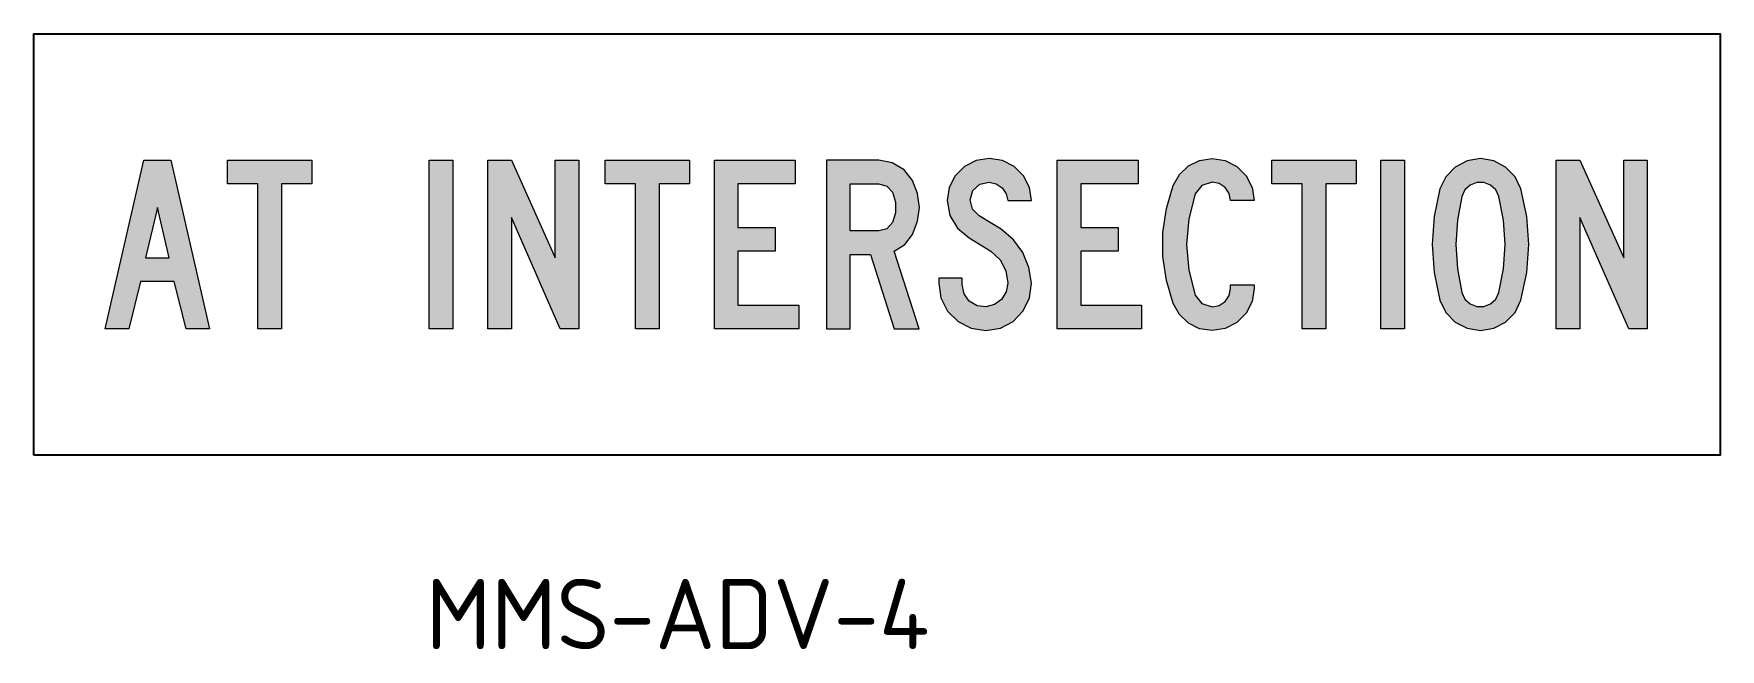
# Model space of a CAD drawing. Extents: x 142 to 262, y 189 to 233.
import ezdxf

# ---------------------------------------------------------------- set-up
doc = ezdxf.new("R2010")
doc.units = 0
doc.layers.add('L25', color=1, linetype='CONTINUOUS')
doc.styles.add('ISO', font='iso3098b.shx')

msp = doc.modelspace()

# ---------------------------------------------------------------- hatches: boundary and pattern name
at = {"layer": 'L25'}
h = msp.add_hatch(color=256, dxfattribs=at)
h.paths.add_polyline_path([(250.57, 211.76), (250.57, 223.76), (252.25, 223.76), (255.37, 216.8), (255.37, 223.76), (257.05, 223.76), (257.05, 211.76), (255.73, 211.76), (252.25, 219.68), (252.25, 211.76)])
h.paths.add_polyline_path([(248.05, 213.8), (248.47, 215.76), (248.62, 217.76), (248.47, 219.76), (248.05, 221.72), (247.64, 222.58), (246.97, 223.27), (246.12, 223.72), (245.18, 223.87), (244.23, 223.72), (243.38, 223.27), (242.71, 222.58), (242.3, 221.72), (241.88, 219.76), (241.74, 217.76), (241.88, 215.76), (242.3, 213.8), (242.71, 212.93), (243.38, 212.24), (244.23, 211.8), (245.18, 211.64), (246.12, 211.8), (246.97, 212.24), (247.64, 212.93)])
h.paths.add_polyline_path([(246.49, 214.34), (246.82, 216.03), (246.93, 217.76), (246.82, 219.48), (246.49, 221.18), (246.28, 221.64), (245.9, 221.98), (245.43, 222.17), (244.92, 222.17), (244.45, 221.98), (244.07, 221.64), (243.86, 221.18), (243.54, 219.48), (243.43, 217.76), (243.54, 216.03), (243.86, 214.34), (244.07, 213.88), (244.45, 213.53), (244.92, 213.34), (245.43, 213.34), (245.9, 213.53), (246.28, 213.88)], flags=16)
h.paths.add_polyline_path([(238.1, 211.76), (238.1, 223.76), (239.78, 223.76), (239.78, 211.76)])
h.paths.add_polyline_path([(232.5, 211.76), (232.5, 222.08), (230.34, 222.08), (230.34, 223.76), (236.34, 223.76), (236.34, 222.08), (234.18, 222.08), (234.18, 211.76)])
h.paths.add_polyline_path([(215.07, 211.76), (215.07, 223.76), (220.82, 223.76), (220.82, 222.08), (216.75, 222.08), (216.75, 218.96), (219.39, 218.96), (219.39, 217.28), (216.75, 217.28), (216.75, 213.44), (221.07, 213.44), (221.07, 211.76)])
h.paths.add_polyline_path([(190.67, 211.76), (190.67, 223.76), (196.43, 223.76), (196.43, 222.08), (192.35, 222.08), (192.35, 218.96), (194.99, 218.96), (194.99, 217.28), (192.35, 217.28), (192.35, 213.44), (196.67, 213.44), (196.67, 211.76)])
h.paths.add_polyline_path([(185.07, 211.76), (185.07, 222.08), (182.91, 222.08), (182.91, 223.76), (188.91, 223.76), (188.91, 222.08), (186.75, 222.08), (186.75, 211.76)])
h.paths.add_polyline_path([(174.55, 211.76), (174.55, 223.76), (176.23, 223.76), (179.35, 216.8), (179.35, 223.76), (181.03, 223.76), (181.03, 211.76), (179.71, 211.76), (176.23, 219.68), (176.23, 211.76)])
h.paths.add_polyline_path([(170.38, 211.76), (170.38, 223.76), (172.06, 223.76), (172.06, 211.76)])
h.paths.add_polyline_path([(158.19, 211.76), (158.19, 222.08), (156.03, 222.08), (156.03, 223.76), (162.02, 223.76), (162.02, 222.08), (159.87, 222.08), (159.87, 211.76)])
h.paths.add_polyline_path([(147.32, 211.76), (150.08, 223.76), (152, 223.76), (154.76, 211.76), (153.08, 211.76), (152.24, 215.12), (149.84, 215.12), (149, 211.76)])
h.paths.add_polyline_path([(150.2, 216.8), (151.88, 216.8), (151.04, 220.4)], flags=16)
h.paths.add_polyline_path([(202.38, 218.72), (200.34, 218.72), (200.34, 222.08), (202.38, 222.08), (202.94, 221.91), (203.34, 221.48), (203.55, 220.77), (203.55, 220.02), (203.34, 219.32), (202.94, 218.88)], flags=16)
h.paths.add_polyline_path([(204.77, 218.48), (205.13, 219.41), (205.26, 220.4), (205.13, 221.39), (204.77, 222.32), (204.17, 223.08), (203.33, 223.58), (202.38, 223.76), (198.66, 223.76), (198.66, 211.76), (200.34, 211.76), (200.34, 217.04), (201.78, 217.04), (203.46, 211.76), (205.25, 211.76), (203.46, 217.28), (204.22, 217.76)])
h.paths.add_polyline_path([(206.64, 215.36), (206.64, 215), (206.79, 213.96), (207.27, 213.02), (208.01, 212.27), (208.95, 211.8), (209.99, 211.64), (211.02, 211.8), (211.93, 212.29), (212.65, 213.03), (213.1, 213.97), (213.23, 215), (213.05, 216.13), (212.62, 217.18), (211.95, 218.1), (211.07, 218.84), (209.51, 219.8), (209.03, 220.28), (208.86, 220.94), (209.06, 221.6), (209.57, 222.06), (210.23, 222.2), (210.73, 222.08), (211.14, 221.79), (211.43, 221.37), (211.55, 220.88), (213.23, 220.88), (213.09, 221.81), (212.66, 222.65), (212, 223.31), (211.16, 223.74), (210.23, 223.88), (209.3, 223.74), (208.46, 223.31), (207.8, 222.65), (207.38, 221.81), (207.23, 220.88), (207.42, 219.83), (207.96, 218.91), (208.79, 218.24), (210.35, 217.28), (211, 216.67), (211.42, 215.88), (211.55, 215), (211.43, 214.38), (211.1, 213.85), (210.6, 213.48), (209.99, 213.32), (209.36, 213.4), (208.81, 213.73), (208.44, 214.25), (208.31, 214.88), (208.31, 215.36)])
h.paths.add_polyline_path([(229.08, 220.88), (227.4, 220.88), (227.3, 221.38), (227.02, 221.81), (226.59, 222.1), (226.08, 222.2), (225.35, 221.96), (224.88, 221.36), (224.42, 219.58), (224.26, 217.76), (224.42, 215.93), (224.88, 214.16), (225.35, 213.55), (226.08, 213.32), (226.59, 213.41), (227.02, 213.7), (227.3, 214.13), (227.4, 214.64), (227.4, 214.88), (229.08, 214.88), (229.08, 214.64), (228.94, 213.71), (228.51, 212.87), (227.85, 212.21), (227.01, 211.78), (226.08, 211.64), (225.2, 211.77), (224.4, 212.16), (223.76, 212.78), (223.32, 213.56), (222.84, 215.2), (222.59, 216.9), (222.59, 218.61), (222.84, 220.31), (223.32, 221.96), (223.76, 222.74), (224.4, 223.35), (225.2, 223.74), (226.08, 223.88), (227.01, 223.74), (227.85, 223.31), (228.51, 222.65), (228.94, 221.81)])

# ---------------------------------------------------------------- linework, layer by layer
msp.add_lwpolyline([(142.24, 202.76), (142.24, 232.76), (262.24, 232.76), (262.24, 202.76)], close=True, dxfattribs=at)
at = {"layer": 'L25', "lineweight": 0}
for points in [[(147.32, 211.76), (150.08, 223.76), (152, 223.76), (154.76, 211.76), (153.08, 211.76), (152.24, 215.12), (149.84, 215.12), (149, 211.76), (147.32, 211.76)], [(158.19, 211.76), (158.19, 222.08), (156.03, 222.08), (156.03, 223.76), (162.02, 223.76), (162.02, 222.08), (159.87, 222.08), (159.87, 211.76), (158.19, 211.76)], [(170.38, 211.76), (170.38, 223.76), (172.06, 223.76), (172.06, 211.76), (170.38, 211.76)], [(174.55, 211.76), (174.55, 223.76), (176.23, 223.76), (179.35, 216.8), (179.35, 223.76), (181.03, 223.76), (181.03, 211.76), (179.71, 211.76), (176.23, 219.68), (176.23, 211.76), (174.55, 211.76)], [(185.07, 211.76), (185.07, 222.08), (182.91, 222.08), (182.91, 223.76), (188.91, 223.76), (188.91, 222.08), (186.75, 222.08), (186.75, 211.76), (185.07, 211.76)], [(190.67, 211.76), (190.67, 223.76), (196.43, 223.76), (196.43, 222.08), (192.35, 222.08), (192.35, 218.96), (194.99, 218.96), (194.99, 217.28), (192.35, 217.28), (192.35, 213.44), (196.67, 213.44), (196.67, 211.76), (190.67, 211.76)], [(204.77, 218.48), (205.13, 219.41), (205.26, 220.4), (205.13, 221.39), (204.77, 222.32), (204.17, 223.08), (203.33, 223.58), (202.38, 223.76), (198.66, 223.76), (198.66, 211.76), (200.34, 211.76), (200.34, 217.04), (201.78, 217.04), (203.46, 211.76), (205.25, 211.76), (203.46, 217.28), (204.22, 217.76)], [(206.64, 215.36), (206.64, 215), (206.79, 213.96), (207.27, 213.02), (208.01, 212.27), (208.95, 211.8), (209.99, 211.64), (211.02, 211.8), (211.93, 212.29), (212.65, 213.03), (213.1, 213.97), (213.23, 215), (213.05, 216.13), (212.62, 217.18), (211.95, 218.1), (211.07, 218.84), (209.51, 219.8), (209.03, 220.28), (208.86, 220.94), (209.06, 221.6), (209.57, 222.06), (210.23, 222.2), (210.73, 222.08), (211.14, 221.79), (211.43, 221.37), (211.55, 220.88), (213.23, 220.88), (213.09, 221.81), (212.66, 222.65), (212, 223.31), (211.16, 223.74), (210.23, 223.88), (209.3, 223.74), (208.46, 223.31), (207.8, 222.65), (207.38, 221.81), (207.23, 220.88), (207.42, 219.83), (207.96, 218.91), (208.79, 218.24), (210.35, 217.28), (211, 216.67), (211.42, 215.88), (211.55, 215), (211.43, 214.38), (211.1, 213.85), (210.6, 213.48), (209.99, 213.32), (209.36, 213.4), (208.81, 213.73), (208.44, 214.25), (208.31, 214.88), (208.31, 215.36)], [(215.07, 211.76), (215.07, 223.76), (220.82, 223.76), (220.82, 222.08), (216.75, 222.08), (216.75, 218.96), (219.39, 218.96), (219.39, 217.28), (216.75, 217.28), (216.75, 213.44), (221.07, 213.44), (221.07, 211.76), (215.07, 211.76)], [(229.08, 220.88), (227.4, 220.88), (227.3, 221.38), (227.02, 221.81), (226.59, 222.1), (226.08, 222.2), (225.35, 221.96), (224.88, 221.36), (224.42, 219.58), (224.26, 217.76), (224.42, 215.93), (224.88, 214.16), (225.35, 213.55), (226.08, 213.32), (226.59, 213.41), (227.02, 213.7), (227.3, 214.13), (227.4, 214.64), (227.4, 214.88), (229.08, 214.88), (229.08, 214.64), (228.94, 213.71), (228.51, 212.87), (227.85, 212.21), (227.01, 211.78), (226.08, 211.64), (225.2, 211.77), (224.4, 212.16), (223.76, 212.78), (223.32, 213.56), (222.84, 215.2), (222.59, 216.9), (222.59, 218.61), (222.84, 220.31), (223.32, 221.96), (223.76, 222.74), (224.4, 223.35), (225.2, 223.74), (226.08, 223.88), (227.01, 223.74), (227.85, 223.31), (228.51, 222.65), (228.94, 221.81)], [(232.5, 211.76), (232.5, 222.08), (230.34, 222.08), (230.34, 223.76), (236.34, 223.76), (236.34, 222.08), (234.18, 222.08), (234.18, 211.76), (232.5, 211.76)], [(238.1, 211.76), (238.1, 223.76), (239.78, 223.76), (239.78, 211.76), (238.1, 211.76)], [(248.05, 213.8), (248.47, 215.76), (248.62, 217.76), (248.47, 219.76), (248.05, 221.72), (247.64, 222.58), (246.97, 223.27), (246.12, 223.72), (245.18, 223.87), (244.23, 223.72), (243.38, 223.27), (242.71, 222.58), (242.3, 221.72), (241.88, 219.76), (241.74, 217.76), (241.88, 215.76), (242.3, 213.8), (242.71, 212.93), (243.38, 212.24), (244.23, 211.8), (245.18, 211.64), (246.12, 211.8), (246.97, 212.24), (247.64, 212.93), (248.05, 213.8)], [(250.57, 211.76), (250.57, 223.76), (252.25, 223.76), (255.37, 216.8), (255.37, 223.76), (257.05, 223.76), (257.05, 211.76), (255.73, 211.76), (252.25, 219.68), (252.25, 211.76), (250.57, 211.76)], [(202.38, 218.72), (200.34, 218.72), (200.34, 222.08), (202.38, 222.08), (202.94, 221.91), (203.34, 221.48), (203.55, 220.77), (203.55, 220.02), (203.34, 219.32), (202.94, 218.88)], [(246.49, 214.34), (246.82, 216.03), (246.93, 217.76), (246.82, 219.48), (246.49, 221.18), (246.28, 221.64), (245.9, 221.98), (245.43, 222.17), (244.92, 222.17), (244.45, 221.98), (244.07, 221.64), (243.86, 221.18), (243.54, 219.48), (243.43, 217.76), (243.54, 216.03), (243.86, 214.34), (244.07, 213.88), (244.45, 213.53), (244.92, 213.34), (245.43, 213.34), (245.9, 213.53), (246.28, 213.88), (246.49, 214.34)], [(150.2, 216.8), (151.88, 216.8), (151.04, 220.4)]]:
    msp.add_lwpolyline(points, close=True, dxfattribs=at)

# ---------------------------------------------------------------- texts
at = {"layer": 'L25', "insert": (170.13, 193.97), "char_height": 5, "width": 70.1351, "attachment_point": 1, "style": 'ISO'}
msp.add_mtext('{\\C3;MMS-ADV-4}', dxfattribs=at)

doc.saveas('drawing.dxf')
